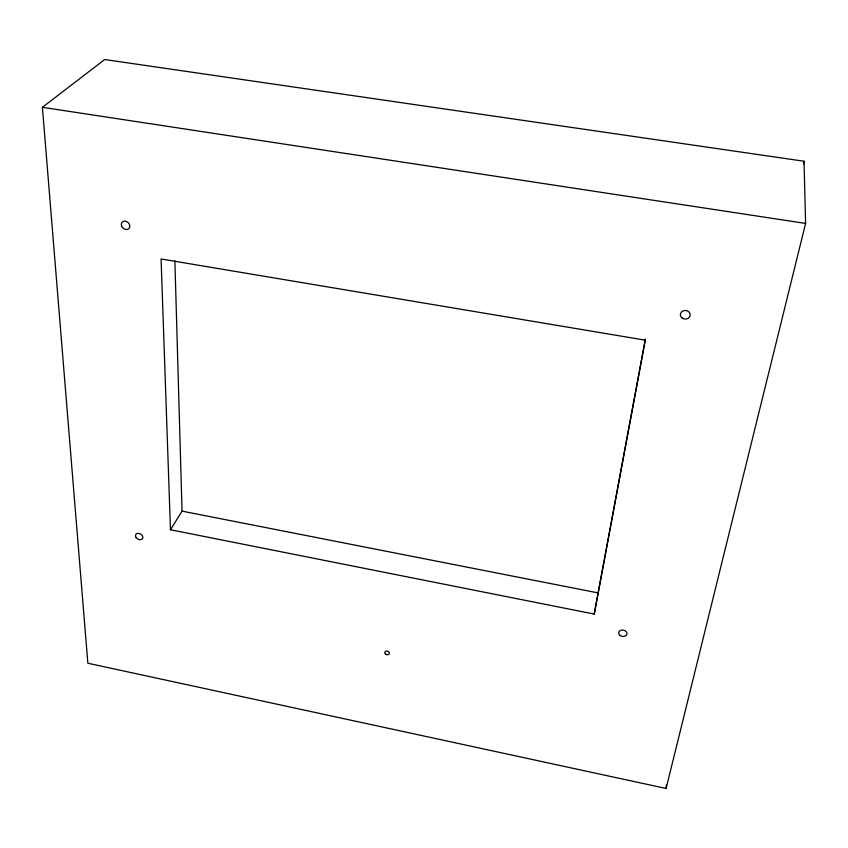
<?xml version="1.0" encoding="UTF-8"?>
<svg xmlns="http://www.w3.org/2000/svg" width="848" height="848" viewBox="0 0 848 848"><rect width="100%" height="100%" fill="white"/><g stroke="black" fill="none" stroke-linecap="round" stroke-linejoin="round"><path stroke-width="1.27" d="M666.104 788.47L805.6 223.427L804.031 161.237L104.717 59.53L42.4 107.304L87.853 663.231L666.104 788.47L666.486 784.559M594.225 614.079L645.296 340.175L161.078 258.979L170.469 529.756L594.225 614.079L645.349 339.073M803.416 163.812L804.031 161.237M170.469 529.756L182.044 511.132L174.879 260.834M42.4 107.304L805.6 223.427M182.044 511.132L598.031 592.89M682.099 318.042A4.918 4.314 2.1 0 0 690.113 315.573A4.918 4.314 2.1 0 0 683.605 310.697A4.918 4.314 2.1 0 0 682.099 318.042M121.529 225.716A4.664 3.752 42.9 0 0 128.748 228.759A4.664 3.752 42.9 0 0 126.511 221.508A4.664 3.752 42.9 0 0 121.529 225.716M620.227 635.534A4.198 3.169 11.1 0 0 626.958 634.081A4.198 3.169 11.1 0 0 621.34 630.149A4.198 3.169 11.1 0 0 620.227 635.534M136.03 537.431A3.943 2.862 30.7 0 0 142.411 538.724A3.943 2.862 30.7 0 0 138.987 533.434A3.943 2.862 30.7 0 0 136.03 537.431M385.384 653.819A2.332 1.707 20.5 0 0 389.232 653.829A2.332 1.707 20.5 0 0 386.635 651.126A2.332 1.707 20.5 0 0 385.384 653.819"/></g></svg>
